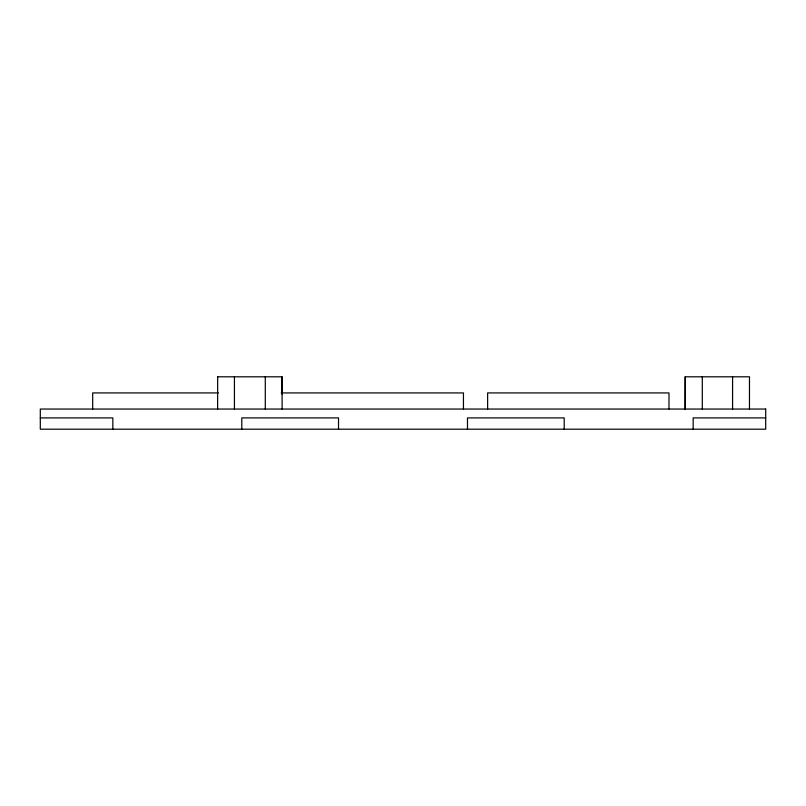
<?xml version="1.0" encoding="UTF-8"?>
<svg xmlns="http://www.w3.org/2000/svg" width="806" height="806" viewBox="0 0 806 806"><rect width="100%" height="100%" fill="white"/><g stroke="black" fill="none" stroke-linecap="round" stroke-linejoin="round"><path stroke-width="1.21" d="M217.62 376.805L282.1 376.805L282.1 409.045M685.1 409.045L685.201 376.805L749.479 376.805L749.459 409.045M218.376 392.925L92.69 392.925L92.69 409.045M281.213 392.925L463.45 392.925L463.45 409.045M40.3 417.911L112.84 417.911L112.84 429.195M765.7 417.911L693.16 417.911L693.16 429.195M732.583 376.805L732.583 409.045M702.298 376.805L702.298 409.045M685.221 376.805L685.221 409.045M668.98 409.045L668.98 392.925L487.63 392.925L487.63 409.045M564.2 429.195L564.2 417.911L467.48 417.911L467.48 429.195M338.52 429.195L338.52 417.911L241.8 417.911L241.8 429.195M282.04 376.805L282.04 394.164M265.285 376.805L265.285 409.045M234.435 376.805L234.435 409.045M217.68 376.805L217.62 409.045M765.7 409.045L40.3 409.045L40.3 429.195L765.7 429.195L765.7 409.045"/></g></svg>
